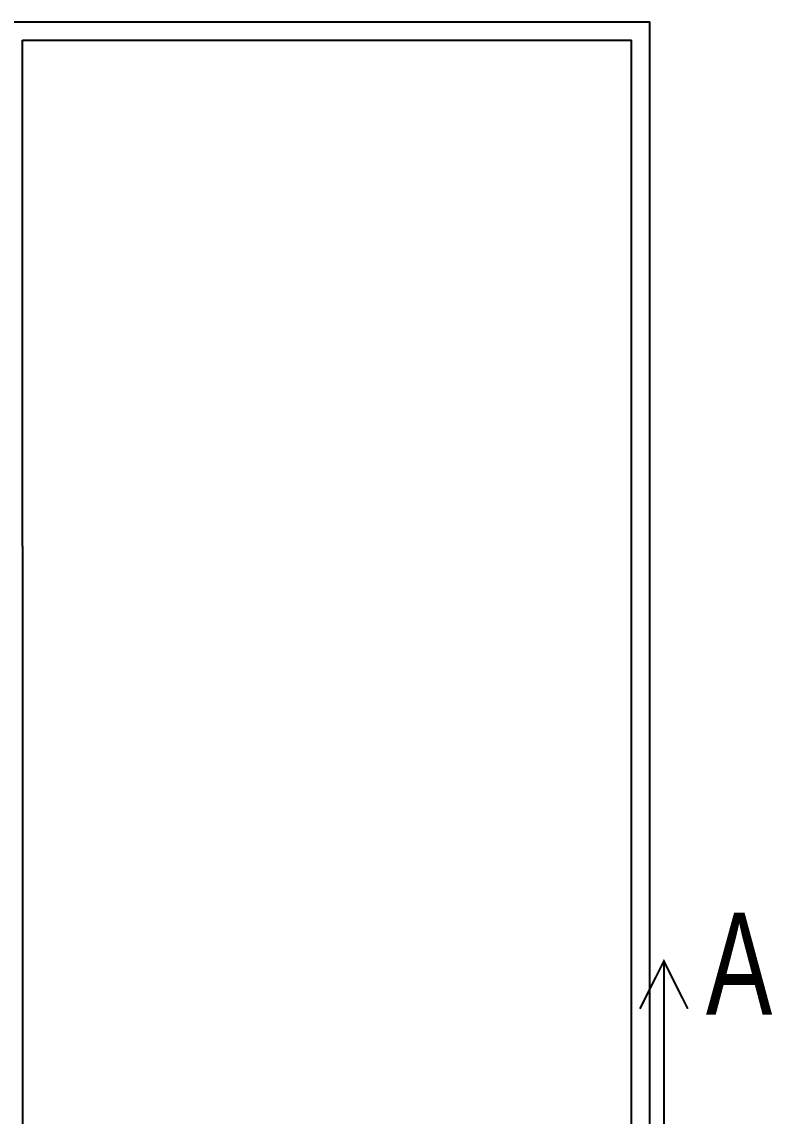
# Model space of a CAD drawing. Header units: inches. Extents: x 478327 to 492265, y -26791 to -22136.
# Drawn here: x 482642 to 483011, y -24200 to -23663 of the extents above; entities that cross this region are included whole.
import ezdxf

# ---------------------------------------------------------------- set-up
doc = ezdxf.new("R2010")
doc.units = ezdxf.units.IN
doc.header["$MEASUREMENT"] = 0
doc.layers.add('C-RD-TEXT-TITLE', color=4, linetype='Continuous')
doc.layers.add('I-WALL-IN', color=3, linetype='Continuous')
doc.styles.add('ARIAL', font='arial.ttf', dxfattribs={"height": 25})

msp = doc.modelspace()

# ---------------------------------------------------------------- linework, layer by layer
at = {"layer": 'C-RD-TEXT-TITLE', "ltscale": 0.5, "const_width": 1, "elevation": 6.93}
for points in [[(482957.495, -24123.63), (482957.495, -24243.096), (478919.364, -24243.096), (478919.364, -24115.666)], [(482969.228, -24147.029), (482957.495, -24123.63), (482945.761, -24147.029)]]:
    msp.add_lwpolyline(points, dxfattribs=at)
at = {"layer": 'I-WALL-IN'}
for p, q in [((482434.754, -23663.139, 6.93), (482950.626, -23663.139, 6.93)), ((482950.626, -23688.543, 6.93), (482950.626, -23663.139, 6.93)), ((482642.709, -23920.202, 6.93), (482642.709, -23672.139, 6.93)), ((482642.709, -23672.139, 6.93), (482941.626, -23672.139, 6.93)), ((482941.626, -23688.543, 6.93), (482941.626, -23672.139, 6.93)), ((482941.626, -25737.639, 6.93), (482941.626, -23688.543, 6.93)), ((482950.626, -25737.639, 6.93), (482950.626, -23688.543, 6.93)), ((482642.709, -23920.202, 6.93), (482642.709, -25276.389, 6.93))]:
    msp.add_line(p, q, dxfattribs=at)

# ---------------------------------------------------------------- texts
at = {"layer": 'C-RD-TEXT-TITLE', "style": 'ARIAL', "width": 0.7}
msp.add_text('A', height=50, dxfattribs=at).set_placement((482978.108, -24149.967, 6.93))

doc.saveas('drawing.dxf')
